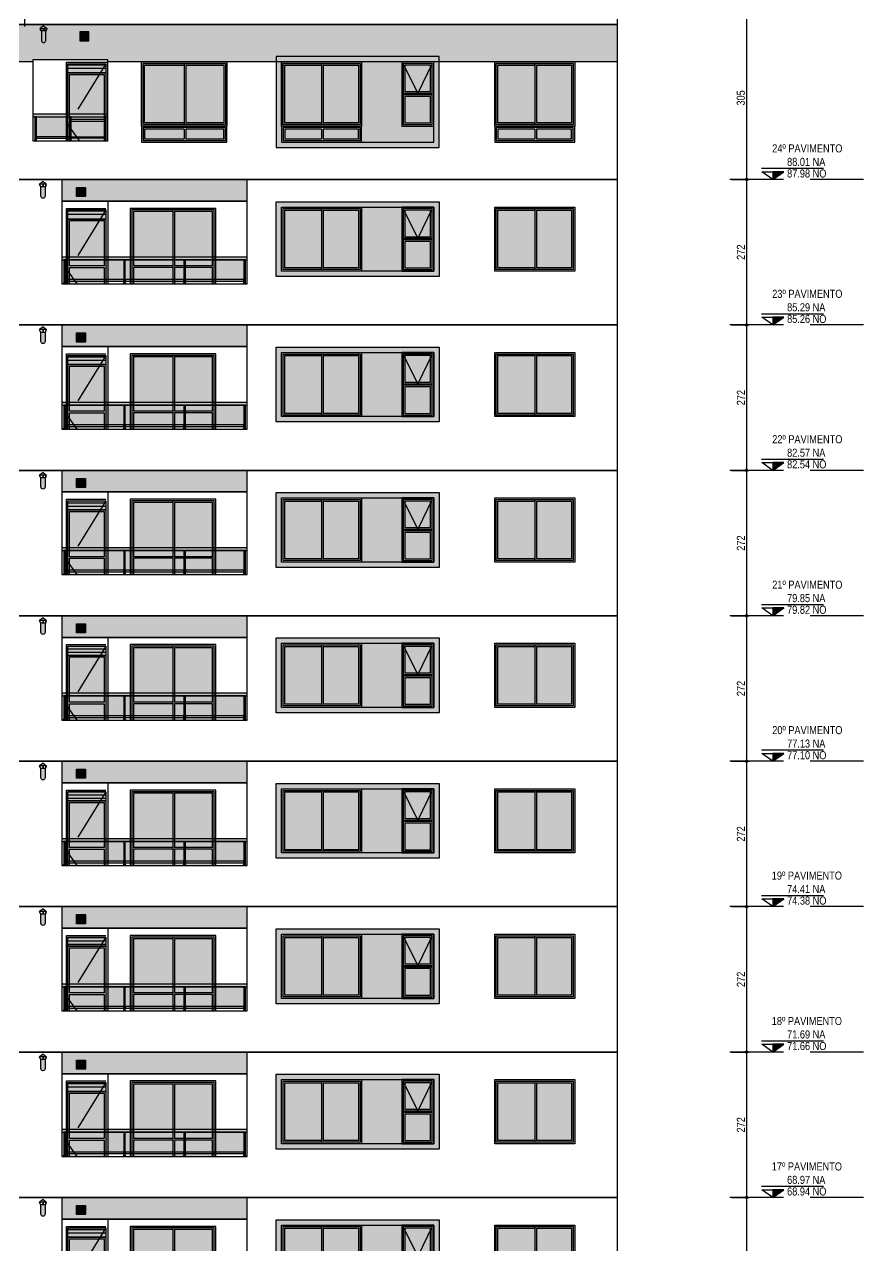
# Model space of a CAD drawing. Header units: metres. Extents: x -9138 to -7768, y 20 to 184.
# Drawn here: x -8290.27 to -8274.56, y 68.04 to 90.88 of the extents above; entities that cross this region are included whole.
import ezdxf
from ezdxf.enums import TextEntityAlignment as Align
from ezdxf.xclip import XClip

# ---------------------------------------------------------------- set-up
doc = ezdxf.new("R2010")
doc.units = ezdxf.units.M
doc.header["$XCLIPFRAME"] = 0
doc.linetypes.add('CTE ELEV$0$DASHEDX2', pattern=[1.5, 1, -0.5])
for name, color, linetype in [('ARQ-DIM EMBASAM', 2, 'Continuous'), ('CTE ELEV$0$ARQ- FRISO', 7, 'Continuous'), ('CTE ELEV$0$ARQ-AUX', 7, 'Continuous'), ('CTE ELEV$0$ARQ-AUX1', 1, 'Continuous'), ('CTE ELEV$0$ARQ-AUX2', 2, 'Continuous'), ('CTE ELEV$0$ARQ-AUX3', 3, 'Continuous'), ('CTE ELEV$0$ARQ-CAX', 1, 'Continuous'), ('CTE ELEV$0$ARQ-DIM', 2, 'Continuous'), ('CTE ELEV$0$ARQ-PRJ', 7, 'CTE ELEV$0$DASHEDX2'), ('CTE ELEV$0$ARQ-SIM', 1, 'Continuous')]:
    doc.layers.add(name, color=color, linetype=linetype)
for name, color, linetype, true_color in [('CTE ELEV$0$COR CASTANHA', 7, 'Continuous', 0x92725d), ('CTE ELEV$0$COR CINZA FECHADO', 7, 'Continuous', 0x56534e), ('CTE ELEV$0$COR-CAIX', 7, 'Continuous', 0x45494e)]:
    doc.layers.add(name, color=color, linetype=linetype, true_color=true_color)
doc.styles.add('CTE ELEV$0$Adesa', font='ARIALN.TTF')
doc.dimstyles.new('CTE ELEV$0$ADESA 1-0050', dxfattribs={"dimtxt": 0.1, "dimasz": 0.1, "dimexe": 0.05, "dimexo": 0.05, "dimgap": 0.03, "dimtad": 1, "dimdec": 1, "dimlfac": 100, "dimzin": 12, "dimtxsty": 'CTE ELEV$0$Adesa', "dimblk": 'CTE ELEV$0$_DotSmall', "dimcen": 1, "dimdle": 0.05, "dimclrd": 1, "dimclre": 1, "dimclrt": 256, "dimazin": 3, "dimtm": 1e-09, "dimtfac": 1, "dimtdec": 1, "dimtmove": 1, "dimatfit": 0, "dimldrblk": 'CTE ELEV$0$_DotSmall', "dimfxl": 0.8, "dimtvp": 2, "dimtolj": 1, "dimtzin": 0, "dimarcsym": 0})

# ---------------------------------------------------------------- blocks, each defined once
blk = doc.blocks.new('CTE ELEV$0$V J 150x120')
at = {"layer": 'CTE ELEV$0$COR-CAIX'}
h = blk.add_hatch(color=256, dxfattribs=at)
h.dxf.hatch_style = 1
h.paths.add_polyline_path([(1.5, 1.2), (0, 1.2), (0, 0), (1.5, 0)])
h = blk.add_hatch(color=254, dxfattribs=at)
h.dxf.hatch_style = 1
h.paths.add_polyline_path([(0.72, 1.14), (0.06, 1.14), (0.06, 0.06), (0.72, 0.06)])
h.paths.add_polyline_path([(0.75, 0.06), (1.44, 0.06), (1.44, 1.14), (0.75, 1.14)])
for points in [[(1.5, 1.2), (0, 1.2), (0, 0), (1.5, 0)], [(1.47, 1.17), (0.03, 1.17), (0.03, 0.03), (1.47, 0.03)]]:
    blk.add_lwpolyline(points, close=True)
for points in [[(0.75, 1.17), (0.75, 0.03)], [(0.72, 1.14), (0.06, 1.14), (0.06, 0.06), (0.72, 0.06)], [(0.72, 1.14), (0.72, 0.06)], [(0.75, 0.06), (1.44, 0.06), (1.44, 1.14), (0.75, 1.14)]]:
    blk.add_lwpolyline(points)
blk = doc.blocks.new('CTE ELEV$0$V J 80x60')
at = {"layer": 'CTE ELEV$0$COR-CAIX'}
h = blk.add_hatch(color=256, dxfattribs=at)
h.dxf.hatch_style = 1
h.paths.add_polyline_path([(0, 1.2), (0.6, 1.2), (0.6, 0), (0, 0)])
h = blk.add_hatch(color=254, dxfattribs=at)
h.dxf.hatch_style = 1
h.paths.add_polyline_path([(0.54, 0.555), (0.06, 0.555), (0.06, 0.06), (0.54, 0.06)])
h.paths.add_polyline_path([(0.06, 1.108), (0.06, 0.645), (0.285, 0.645)], flags=17)
h.paths.add_polyline_path([(0.54, 1.108), (0.54, 1.14), (0.06, 1.14), (0.06, 1.108), (0.285, 0.645), (0.315, 0.645)])
h.paths.add_polyline_path([(0.54, 1.108), (0.315, 0.645), (0.54, 0.645)], flags=17)
at = {"layer": 'CTE ELEV$0$ARQ-CAX', "flags": 128}
for points in [[(0, 1.2), (0.6, 1.2), (0.6, 0), (0, 0)], [(0.03, 1.17), (0.57, 1.17), (0.57, 0.615), (0.03, 0.615)], [(0.03, 1.17), (0.57, 1.17), (0.57, 0.03), (0.03, 0.03)], [(0.06, 1.14), (0.54, 1.14), (0.54, 0.645), (0.06, 0.645)], [(0.03, 0.585), (0.57, 0.585), (0.57, 0.03), (0.03, 0.03)], [(0.06, 0.555), (0.54, 0.555), (0.54, 0.06), (0.06, 0.06)]]:
    blk.add_lwpolyline(points, close=True, dxfattribs=at)
at = {"layer": 'CTE ELEV$0$ARQ-PRJ'}
blk.add_lwpolyline([(0.03, 1.17), (0.3, 0.615), (0.57, 1.17)], dxfattribs=at)
blk = doc.blocks.new('CTE ELEV$0$V P 160x220')
at = {"layer": 'CTE ELEV$0$COR-CAIX'}
h = blk.add_hatch(color=256, dxfattribs=at)
h.dxf.hatch_style = 1
h.paths.add_polyline_path([(0, 2.175), (1.6, 2.175), (1.6, 0), (0, 0)])
h = blk.add_hatch(color=254, dxfattribs=at)
h.dxf.hatch_style = 1
h.paths.add_polyline_path([(0.77, 2.115), (0.06, 2.115), (0.06, 1.1), (0.77, 1.1)])
h.paths.add_polyline_path([(1.54, 2.115), (0.8, 2.115), (0.8, 1.1), (1.54, 1.1)])
h.paths.add_polyline_path([(1.54, 1.07), (0.8, 1.07), (0.8, 0.06), (1.54, 0.06)])
h.paths.add_polyline_path([(0.77, 1.07), (0.06, 1.07), (0.06, 0.06), (0.77, 0.06)])
at = {"layer": 'CTE ELEV$0$ARQ-CAX'}
for p, q in [((0.06, 1.1), (0.77, 1.1)), ((0.06, 1.07), (0.77, 1.07)), ((0.8, 1.1), (1.54, 1.1)), ((0.8, 1.07), (1.54, 1.07))]:
    blk.add_line(p, q, dxfattribs=at)
for points in [[(0, 2.175), (1.6, 2.175), (1.6, 0), (0, 0)], [(0.03, 2.145), (1.57, 2.145), (1.57, 0.03), (0.03, 0.03)]]:
    blk.add_lwpolyline(points, close=True, dxfattribs=at)
for points in [[(0.06, 1.1), (0.06, 2.115), (0.77, 2.115)], [(0.77, 2.115), (0.77, 1.1)], [(0.8, 2.145), (0.8, 0.03)], [(0.8, 2.115), (1.54, 2.115), (1.54, 1.1)], [(0.77, 0.06), (0.06, 0.06), (0.06, 1.07)], [(0.77, 1.07), (0.77, 0.06)], [(1.54, 1.07), (1.54, 0.06), (0.8, 0.06)]]:
    blk.add_lwpolyline(points, dxfattribs=at)
blk = doc.blocks.new('CTE ELEV$0$V P 80x220')
at = {"layer": 'CTE ELEV$0$ARQ-CAX'}
h = blk.add_hatch(dxfattribs=at)
h.set_pattern_fill('LINE', scale=0.02)
h.set_pattern_definition([(0, (0.74004, 2.16916), (0, 0.0635), [])])
h.paths.add_polyline_path([(0.74, 2.145), (0.03, 2.145), (0.03, 2), (0.74, 2)])
h.paths.add_polyline_path([(0.71, 0.2), (0.06, 0.2), (0.06, 0.03), (0.71, 0.03)])
at = {"layer": 'CTE ELEV$0$COR-CAIX'}
h = blk.add_hatch(color=256, dxfattribs=at)
h.dxf.hatch_style = 1
h.paths.add_polyline_path([(0.77, 0), (0.77, 2.175), (0, 2.175), (0, 0)])
h = blk.add_hatch(color=254, dxfattribs=at)
h.dxf.hatch_style = 1
h.paths.add_polyline_path([(0.71, 1.945), (0.154, 1.945), (0.678, 1.1), (0.71, 1.1)])
h.paths.add_polyline_path([(0.154, 1.945), (0.06, 1.945), (0.06, 1.1), (0.678, 1.1)])
h.paths.add_polyline_path([(0.71, 0.958), (0.71, 1.048), (0.697, 1.07), (0.06, 1.07), (0.06, 0.23), (0.193, 0.23)])
h.paths.add_polyline_path([(0.71, 0.958), (0.193, 0.23), (0.71, 0.23)], flags=17)
at = {"layer": 'CTE ELEV$0$ARQ-CAX'}
for points in [[(0.77, 0), (0.77, 2.175), (0, 2.175), (0, 0)], [(0.74, 2.145), (0.03, 2.145), (0.03, 1.975), (0.74, 1.975)]]:
    blk.add_lwpolyline(points, close=True, dxfattribs=at)
for points in [[(0.74, 0), (0.74, 1.975), (0.03, 1.975), (0.03, 0)], [(0.71, 1.1), (0.71, 1.945), (0.06, 1.945), (0.06, 1.1)], [(0.06, 1.1), (0.71, 1.1)], [(0.06, 1.07), (0.06, 0)], [(0.71, 1.07), (0.06, 1.07)], [(0.71, 0), (0.71, 1.07)], [(0.71, 0.23), (0.06, 0.23)], [(0.06, 0.2), (0.71, 0.2)], [(0.06, 0.03), (0.71, 0.03)], [(0, 0), (0.77, 0)]]:
    blk.add_lwpolyline(points, dxfattribs=at)
at = {"layer": 'CTE ELEV$0$ARQ-PRJ'}
blk.add_lwpolyline([(0.03, 2.145), (0.74, 1), (0.03, 0)], dxfattribs=at)
blk = doc.blocks.new('CTE ELEV$0$v grd 3.47')
at = {"layer": 'CTE ELEV$0$COR-CAIX'}
h = blk.add_hatch(color=256, dxfattribs=at)
h.dxf.hatch_style = 1
h.paths.add_polyline_path([(-3.47, 0.45), (0, 0.45), (0, 0.5), (-3.47, 0.5)])
h.paths.add_polyline_path([(-3.405, 0.45), (-3.435, 0.45), (-3.435, 0.01), (-3.405, 0.01)])
h.paths.add_polyline_path([(-2.322, 0.01), (-2.272, 0.01), (-2.272, 0), (-2.322, 0)])
h.paths.add_polyline_path([(-1.198, 0.01), (-1.148, 0.01), (-1.148, 0), (-1.198, 0)])
h.paths.add_polyline_path([(-1.158, 0.08), (-0.065, 0.08), (-0.065, 0.05), (-1.158, 0.05)])
h.paths.add_polyline_path([(-2.282, 0.08), (-1.188, 0.08), (-1.188, 0.05), (-2.282, 0.05)])
h.paths.add_polyline_path([(-1.188, 0.45), (-1.158, 0.45), (-1.158, 0.01), (-1.188, 0.01)])
h.paths.add_polyline_path([(-2.312, 0.45), (-2.282, 0.45), (-2.282, 0.01), (-2.312, 0.01)])
h.paths.add_polyline_path([(-3.405, 0.08), (-2.312, 0.08), (-2.312, 0.05), (-3.405, 0.05)])
h.paths.add_polyline_path([(-3.445, 0.01), (-3.395, 0.01), (-3.395, 0), (-3.445, 0)])
h.paths.add_polyline_path([(-0.075, 0.01), (-0.025, 0.01), (-0.025, 0), (-0.075, 0)])
h.paths.add_polyline_path([(-0.065, 0.45), (-0.035, 0.45), (-0.035, 0.01), (-0.065, 0.01)])
at = {"layer": 'CTE ELEV$0$COR-CAIX', "transparency": 33554610}
h = blk.add_hatch(color=254, dxfattribs=at)
h.dxf.hatch_style = 1
h.paths.add_polyline_path([(-2.312, 0.08), (-2.312, 0.45), (-3.405, 0.45), (-3.405, 0.08)])
h.paths.add_polyline_path([(-1.188, 0.08), (-1.188, 0.45), (-2.282, 0.45), (-2.282, 0.08)])
h.paths.add_polyline_path([(-1.158, 0.08), (-0.065, 0.08), (-0.065, 0.45), (-1.158, 0.45)])
at = {"ltscale": 0.05}
blk.add_lwpolyline([(0, 0.5), (0, 0.45), (-3.47, 0.45), (-3.47, 0.5)], close=True, dxfattribs=at)
for points in [[(-3.435, 0.45), (-3.405, 0.45), (-3.405, 0.01), (-3.435, 0.01)], [(-2.312, 0.45), (-2.282, 0.45), (-2.282, 0.01), (-2.312, 0.01)], [(-1.188, 0.45), (-1.158, 0.45), (-1.158, 0.01), (-1.188, 0.01)], [(-0.065, 0.45), (-0.035, 0.45), (-0.035, 0.01), (-0.065, 0.01)], [(-3.445, 0.01), (-3.395, 0.01), (-3.395, 0), (-3.445, 0)], [(-3.405, 0.08), (-2.312, 0.08), (-2.312, 0.05), (-3.405, 0.05)], [(-2.322, 0.01), (-2.272, 0.01), (-2.272, 0), (-2.322, 0)], [(-2.282, 0.08), (-1.188, 0.08), (-1.188, 0.05), (-2.282, 0.05)], [(-1.198, 0.01), (-1.148, 0.01), (-1.148, 0), (-1.198, 0)], [(-1.158, 0.08), (-0.065, 0.08), (-0.065, 0.05), (-1.158, 0.05)], [(-0.075, 0.01), (-0.025, 0.01), (-0.025, 0), (-0.075, 0)]]:
    blk.add_lwpolyline(points, close=True)
blk.add_lwpolyline([(-3.42, 0.45), (-0.05, 0.45)])
blk = doc.blocks.new('CTE ELEV$0$vp vento kit')
at = {"layer": 'CTE ELEV$0$ARQ-CAX', "transparency": 33554687}
h = blk.add_hatch(dxfattribs=at)
h.set_pattern_fill('LINE', scale=0.01)
h.set_pattern_definition([(0, (8794.04869, -68.72711), (0, 0.03175), [])])
h.paths.add_polyline_path([(-0.16, 0.16), (-0.01, 0.16), (-0.01, 0.01), (-0.16, 0.01)])
at = {"layer": 'CTE ELEV$0$COR-CAIX', "transparency": 33554687}
h = blk.add_hatch(color=256, dxfattribs=at)
h.dxf.hatch_style = 1
h.paths.add_polyline_path([(-0.17, 0.17), (0, 0.17), (0, 0), (-0.17, 0)])
at = {"layer": 'CTE ELEV$0$ARQ-CAX'}
for points in [[(-0.17, 0.17), (0, 0.17), (0, 0), (-0.17, 0)], [(-0.16, 0.16), (-0.01, 0.16), (-0.01, 0.01), (-0.16, 0.01)]]:
    blk.add_lwpolyline(points, close=True, dxfattribs=at)
blk = doc.blocks.new('CTE ELEV$0$V FR CHAPEU CHINES')
at = {"layer": 'CTE ELEV$0$ARQ-AUX'}
h = blk.add_hatch(color=8, dxfattribs=at)
h.dxf.hatch_style = 1
h.paths.add_polyline_path([(-0.01, 0.262), (-0.077, 0.212), (0.057, 0.212)])
h.paths.add_polyline_path([(0.03, 0.167), (-0.05, 0.167), (-0.05, -0.01, 1), (0.03, -0.01)])
h.paths.add_polyline_path([(-0.007, 0.212), (-0.012, 0.212), (-0.012, 0.167), (-0.007, 0.167)])
h.paths.add_polyline_path([(-0.072, 0.212), (-0.077, 0.212), (-0.06, 0.167), (-0.055, 0.167)])
h.paths.add_polyline_path([(0.057, 0.212), (0.052, 0.212), (0.035, 0.167), (0.04, 0.167)])
at = {"layer": 'CTE ELEV$0$ARQ-CAX'}
for p, q in [((0.04, 0.167), (-0.06, 0.167)), ((-0.05, 0.167), (-0.05, -0.01)), ((0.03, -0.01), (0.03, 0.167))]:
    blk.add_line(p, q, dxfattribs=at)
for points in [[(-0.01, 0.262), (-0.077, 0.212)], [(-0.01, 0.262), (0.057, 0.212)], [(-0.06, 0.167), (-0.077, 0.212)], [(-0.055, 0.167), (-0.072, 0.212)], [(0.035, 0.167), (0.052, 0.212)], [(0.04, 0.167), (0.057, 0.212)]]:
    blk.add_lwpolyline(points, dxfattribs=at)
at = {"layer": 'CTE ELEV$0$ARQ-CAX', "elevation": -0.007}
for points in [[(-0.077, 0.212), (0.057, 0.212)], [(-0.012, 0.212), (-0.012, 0.167)], [(-0.007, 0.212), (-0.007, 0.167)]]:
    blk.add_lwpolyline(points, dxfattribs=at)
at = {"layer": 'CTE ELEV$0$ARQ-CAX'}
blk.add_arc((-0.01, -0.01), 0.04, 180, 0, dxfattribs=at)
blk = doc.blocks.new('CTE ELEV$0$elev 3 tipo')
at = {"layer": 'CTE ELEV$0$COR CASTANHA'}
h = blk.add_hatch(color=256, dxfattribs=at)
h.dxf.hatch_style = 1
h.paths.add_polyline_path([(47.76, 2.315), (51.23, 2.315), (51.23, 2.72), (47.76, 2.72)])
at = {"layer": 'CTE ELEV$0$COR CINZA FECHADO'}
h = blk.add_hatch(color=256, dxfattribs=at)
h.dxf.hatch_style = 1
h.paths.add_polyline_path([(54.82, 2.305), (51.77, 2.305), (51.77, 0.905), (54.82, 0.905)])
h.paths.add_polyline_path([(51.87, 1.005), (51.87, 2.205), (53.37, 2.205), (54.72, 2.205), (54.72, 1.005), (54.12, 1.005)], flags=16)
h.paths.add_polyline_path([(53.34, 1.035), (51.9, 1.035), (51.9, 2.175), (53.34, 2.175)], flags=0)
h.paths.add_polyline_path([(53.31, 1.065), (52.65, 1.065), (52.65, 2.145), (53.31, 2.145)], flags=0)
h.paths.add_polyline_path([(54.15, 1.035), (54.15, 1.59), (54.15, 2.175), (54.69, 2.175), (54.69, 1.035)], flags=0)
h.paths.add_polyline_path([(54.18, 1.065), (54.18, 1.56), (54.66, 1.56), (54.66, 1.065)], flags=0)
h.paths.add_polyline_path([(54.15, 1.62), (54.15, 2.175), (54.69, 2.175), (54.69, 1.62)], flags=0)
h.paths.add_polyline_path([(54.18, 1.65), (54.18, 2.145), (54.66, 2.145), (54.66, 1.65), (54.435, 1.65), (54.42, 1.62), (54.406, 1.65)], flags=0)
h.paths.add_polyline_path([(52.62, 1.065), (51.93, 1.065), (51.93, 2.145), (52.62, 2.145)], flags=0)
h = blk.add_hatch(color=256, dxfattribs=at)
h.dxf.hatch_style = 1
h.paths.add_polyline_path([(54.12, 2.205), (53.37, 2.205), (53.37, 1.005), (54.12, 1.005)])
at = {"layer": 'CTE ELEV$0$ARQ- FRISO'}
for points in [[(58.15, 2.72), (0, 2.72)], [(0, 0), (58.15, 0)]]:
    blk.add_lwpolyline(points, dxfattribs=at)
at = {"layer": 'CTE ELEV$0$ARQ-AUX1'}
blk.add_line((48.62, 2.315, 0), (48.62, 0.77, 0), dxfattribs=at)
at = {"layer": 'CTE ELEV$0$ARQ-AUX2'}
blk.add_line((58.15, 2.72), (58.15, 0), dxfattribs=at)
at = {"layer": 'CTE ELEV$0$ARQ-AUX2', "elevation": 0}
blk.add_lwpolyline([(51.23, 2.315), (47.76, 2.315), (47.76, 0.77), (51.23, 0.77)], close=True, dxfattribs=at)
at = {"layer": 'CTE ELEV$0$COR CASTANHA', "elevation": 0}
blk.add_lwpolyline([(47.76, 2.315), (51.23, 2.315), (51.23, 2.72), (47.76, 2.72)], close=True, dxfattribs=at)
at = {"layer": 'CTE ELEV$0$COR CINZA FECHADO', "elevation": 0}
for points in [[(51.77, 2.305), (54.82, 2.305), (54.82, 0.905), (51.77, 0.905)], [(51.87, 2.205), (54.72, 2.205), (54.72, 1.005), (51.87, 1.005)]]:
    blk.add_lwpolyline(points, close=True, dxfattribs=at)
at = {"layer": 'CTE ELEV$0$ARQ-AUX1', "xscale": -1}
blk.add_blockref('CTE ELEV$0$V FR CHAPEU CHINES', (47.398, 2.42, 0), dxfattribs=at)
at = {"layer": 'CTE ELEV$0$ARQ-AUX2', "xscale": -1}
blk.add_blockref('CTE ELEV$0$v grd 3.47', (47.76, 0.77, 0), dxfattribs=at)
at = {"layer": 'CTE ELEV$0$ARQ-CAX'}
blk.add_blockref('CTE ELEV$0$vp vento kit', (48.205, 2.4, 0), dxfattribs=at)
ref = blk.add_blockref('CTE ELEV$0$V P 80x220', (48.615, 0.005, 0), dxfattribs=dict(at, xscale=-1))
XClip(ref).set_block_clipping_path([(0.0299984882, 0.7649479396), (0.841517019, 2.2346292478)])
ref = blk.add_blockref('CTE ELEV$0$V P 160x220', (50.64, 0.005, 0), dxfattribs=dict(at, xscale=-1))
XClip(ref).set_block_clipping_path([(0, 0.7650000488), (1.6, 2.2)])
at = {"layer": 'CTE ELEV$0$ARQ-CAX', "xscale": -1}
for name, p in [('CTE ELEV$0$V J 150x120', (53.37, 1.005, 0)), ('CTE ELEV$0$V J 80x60', (54.72, 1.005, 0)), ('CTE ELEV$0$V J 150x120', (57.36, 1.005, 0))]:
    blk.add_blockref(name, p, dxfattribs=at)
blk = doc.blocks.new('CTE ELEV$0$V BAND INF 150x40')
at = {"layer": 'CTE ELEV$0$COR-CAIX'}
h = blk.add_hatch(color=256, dxfattribs=at)
h.dxf.hatch_style = 1
h.paths.add_polyline_path([(0, 0), (1.5, 0), (1.5, -0.3), (0, -0.3)])
h = blk.add_hatch(color=254, dxfattribs=at)
h.dxf.hatch_style = 1
h.paths.add_polyline_path([(0.72, -0.24), (0.72, -0.06), (0.06, -0.06), (0.06, -0.24)])
h.paths.add_polyline_path([(0.75, -0.24), (1.44, -0.24), (1.44, -0.06), (0.75, -0.06)])
at = {"layer": 'CTE ELEV$0$ARQ-CAX'}
for points in [[(0, 0), (1.5, 0), (1.5, -0.3), (0, -0.3)], [(0.03, -0.03), (1.47, -0.03), (1.47, -0.27), (0.03, -0.27)]]:
    blk.add_lwpolyline(points, close=True, dxfattribs=at)
for points in [[(0.72, -0.24), (0.06, -0.24), (0.06, -0.06), (0.72, -0.06)], [(0.72, -0.06), (0.72, -0.24)], [(0.75, -0.06), (1.44, -0.06), (1.44, -0.24), (0.75, -0.24)], [(0.75, -0.06), (0.75, -0.24)]]:
    blk.add_lwpolyline(points, dxfattribs=at)
blk = doc.blocks.new('CTE ELEV$0$V J 160x120')
at = {"layer": 'CTE ELEV$0$COR-CAIX'}
h = blk.add_hatch(color=256, dxfattribs=at)
h.dxf.hatch_style = 1
h.paths.add_polyline_path([(1.6, 1.2), (0, 1.2), (0, 0), (1.6, 0)])
h = blk.add_hatch(color=254, dxfattribs=at)
h.dxf.hatch_style = 1
h.paths.add_polyline_path([(0.77, 1.14), (0.06, 1.14), (0.06, 0.06), (0.77, 0.06)])
h.paths.add_polyline_path([(1.54, 1.14), (0.8, 1.14), (0.8, 0.06), (1.54, 0.06)])
at = {"layer": 'CTE ELEV$0$ARQ-CAX'}
for points in [[(1.6, 1.2), (0, 1.2), (0, 0), (1.6, 0)], [(1.57, 1.17), (0.03, 1.17), (0.03, 0.03), (1.57, 0.03)]]:
    blk.add_lwpolyline(points, close=True, dxfattribs=at)
for points in [[(0.8, 1.17), (0.8, 0.03)], [(0.77, 1.14), (0.06, 1.14), (0.06, 0.06), (0.77, 0.06)], [(0.77, 1.14), (0.77, 0.06)], [(0.8, 0.06), (1.54, 0.06), (1.54, 1.14), (0.8, 1.14)]]:
    blk.add_lwpolyline(points, dxfattribs=at)
blk = doc.blocks.new('CTE ELEV$0$V BAND INF 160x40')
at = {"layer": 'CTE ELEV$0$COR-CAIX'}
h = blk.add_hatch(color=256, dxfattribs=at)
h.dxf.hatch_style = 1
h.paths.add_polyline_path([(0, 0), (1.6, 0), (1.6, -0.3), (0, -0.3)])
h = blk.add_hatch(color=254, dxfattribs=at)
h.dxf.hatch_style = 1
h.paths.add_polyline_path([(0.77, -0.24), (0.77, -0.06), (0.06, -0.06), (0.06, -0.24)])
h.paths.add_polyline_path([(1.54, -0.24), (1.54, -0.06), (0.8, -0.06), (0.8, -0.24)])
at = {"layer": 'CTE ELEV$0$ARQ-CAX'}
for points in [[(0, 0), (1.6, 0), (1.6, -0.3), (0, -0.3)], [(0.03, -0.03), (1.57, -0.03), (1.57, -0.27), (0.03, -0.27)]]:
    blk.add_lwpolyline(points, close=True, dxfattribs=at)
for points in [[(0.77, -0.24), (0.06, -0.24), (0.06, -0.06), (0.77, -0.06)], [(0.77, -0.06), (0.77, -0.24)], [(0.8, -0.06), (1.54, -0.06), (1.54, -0.24), (0.8, -0.24)], [(0.8, -0.06), (0.8, -0.24)]]:
    blk.add_lwpolyline(points, dxfattribs=at)
blk = doc.blocks.new('CTE ELEV$0$v grd 156')
at = {"layer": 'CTE ELEV$0$COR-CAIX'}
h = blk.add_hatch(color=256, dxfattribs=at)
h.dxf.hatch_style = 1
h.paths.add_polyline_path([(-0.715, 0.08), (-1.335, 0.08), (-1.335, 0.05), (-0.715, 0.05)])
h.paths.add_polyline_path([(-0.725, 0.01), (-0.675, 0.01), (-0.675, 0), (-0.725, 0)])
h.paths.add_polyline_path([(-0.715, 0.45), (-0.685, 0.45), (-0.685, 0.01), (-0.715, 0.01)])
h.paths.add_polyline_path([(-1.375, 0.01), (-1.325, 0.01), (-1.325, 0), (-1.375, 0)])
h.paths.add_polyline_path([(-0.075, 0.01), (-0.025, 0.01), (-0.025, 0), (-0.075, 0)])
h.paths.add_polyline_path([(-0.685, 0.08), (-0.065, 0.08), (-0.065, 0.05), (-0.685, 0.05)])
h.paths.add_polyline_path([(-0.065, 0.45), (-0.035, 0.45), (-0.035, 0.01), (-0.065, 0.01)])
h.paths.add_polyline_path([(-1.365, 0.45), (-1.335, 0.45), (-1.335, 0.01), (-1.365, 0.01)])
h.paths.add_polyline_path([(0, 0.5), (0, 0.45), (-1.4, 0.45), (-1.4, 0.5)])
at = {"layer": 'CTE ELEV$0$COR-CAIX', "transparency": 33554610}
h = blk.add_hatch(color=254, dxfattribs=at)
h.dxf.hatch_style = 1
h.paths.add_polyline_path([(-0.715, 0.08), (-0.715, 0.45), (-1.335, 0.45), (-1.335, 0.08)])
h.paths.add_polyline_path([(-0.685, 0.08), (-0.065, 0.08), (-0.065, 0.45), (-0.685, 0.45)])
at = {"ltscale": 0.05}
blk.add_lwpolyline([(0, 0.5), (0, 0.45), (-1.4, 0.45), (-1.4, 0.5)], close=True, dxfattribs=at)
for points in [[(-1.365, 0.45), (-1.335, 0.45), (-1.335, 0.01), (-1.365, 0.01)], [(-0.715, 0.45), (-0.685, 0.45), (-0.685, 0.01), (-0.715, 0.01)], [(-0.065, 0.45), (-0.035, 0.45), (-0.035, 0.01), (-0.065, 0.01)], [(-1.375, 0.01), (-1.325, 0.01), (-1.325, 0), (-1.375, 0)], [(-0.715, 0.08), (-1.335, 0.08), (-1.335, 0.05), (-0.715, 0.05)], [(-0.725, 0.01), (-0.675, 0.01), (-0.675, 0), (-0.725, 0)], [(-0.685, 0.08), (-0.065, 0.08), (-0.065, 0.05), (-0.685, 0.05)], [(-0.075, 0.01), (-0.025, 0.01), (-0.025, 0), (-0.075, 0)]]:
    blk.add_lwpolyline(points, close=True)
blk = doc.blocks.new('CTE ELEV$0$elev 1 dupl inf')
at = {"layer": 'CTE ELEV$0$COR CINZA FECHADO', "transparency": 33554687}
h = blk.add_hatch(color=256, dxfattribs=at)
h.dxf.hatch_style = 1
h.paths.add_polyline_path([(21.23, 2.9), (0, 2.9), (0, 2.2), (9.53, 2.2), (9.53, 2.235), (10.93, 2.235), (10.93, 2.2), (11.8, 2.2), (11.8, 2.235), (12.85, 2.235), (12.85, 2.2), (21.23, 2.2)])
h = blk.add_hatch(color=256, dxfattribs=at)
h.dxf.hatch_style = 1
h.paths.add_polyline_path([(3.33, 2.3), (6.38, 2.3), (6.38, 0.6), (3.33, 0.6)])
h.paths.add_polyline_path([(3.43, 2.2), (6.28, 2.2), (6.28, 0.7), (3.43, 0.7)], flags=16)
h = blk.add_hatch(color=256, dxfattribs=at)
h.dxf.hatch_style = 1
h.paths.add_polyline_path([(4.78, 2.2), (4.03, 2.2), (4.03, 1), (3.43, 1), (3.43, 0.7), (4.78, 0.7), (4.78, 1)])
at = {"layer": 'CTE ELEV$0$ARQ- FRISO', "elevation": 0}
blk.add_lwpolyline([(0, 2.9), (58.15, 2.9)], dxfattribs=at)
at = {"layer": 'CTE ELEV$0$ARQ- FRISO'}
blk.add_lwpolyline([(58.15, 0), (0, 0)], dxfattribs=at)
at = {"layer": 'CTE ELEV$0$ARQ-AUX2'}
blk.add_line((0, 2.9, 0), (0, 0), dxfattribs=at)
blk.add_line((0, 2.9, 0), (0, 0), dxfattribs=at)
at = {"layer": 'CTE ELEV$0$ARQ-AUX2', "elevation": 0}
blk.add_lwpolyline([(9.53, 2.235), (10.93, 2.235), (10.93, 0.72), (9.53, 0.72)], close=True, dxfattribs=at)
at = {"layer": 'CTE ELEV$0$COR CINZA FECHADO', "elevation": 0}
for points in [[(21.23, 2.9), (0, 2.9), (0, 2.2), (9.53, 2.2), (9.53, 2.235), (10.93, 2.235), (10.93, 2.2), (11.8, 2.2), (11.8, 2.235), (12.85, 2.235), (12.85, 2.2), (21.23, 2.2)], [(3.33, 2.3), (6.38, 2.3), (6.38, 0.6), (3.33, 0.6)], [(3.43, 2.2), (6.28, 2.2), (6.28, 0.7), (3.43, 0.7)]]:
    blk.add_lwpolyline(points, close=True, dxfattribs=at)
at = {"layer": 'CTE ELEV$0$ARQ-AUX'}
ref = blk.add_blockref('CTE ELEV$0$V P 80x220', (9.535, 0.02, 0), dxfattribs=at)
XClip(ref).set_block_clipping_path([(-0.0143908403, 0.6996127676), (0.9455433951, 2.2015560835)])
at = {"layer": 'CTE ELEV$0$ARQ-AUX1', "xscale": -1}
blk.add_blockref('CTE ELEV$0$V FR CHAPEU CHINES', (10.721, 2.61, 0), dxfattribs=at)
at = {"layer": 'CTE ELEV$0$ARQ-AUX2'}
blk.add_blockref('CTE ELEV$0$v grd 156', (10.93, 0.72, 0), dxfattribs=at)
at = {"layer": 'CTE ELEV$0$ARQ-CAX'}
for name, p in [('CTE ELEV$0$vp vento kit', (10.055, 2.59, 0)), ('CTE ELEV$0$V J 150x120', (0.79, 1, 0)), ('CTE ELEV$0$V J 80x60', (3.43, 1, 0)), ('CTE ELEV$0$V J 150x120', (4.78, 1, 0)), ('CTE ELEV$0$V J 160x120', (7.3, 1, 0)), ('CTE ELEV$0$V BAND INF 150x40', (0.79, 1, 0)), ('CTE ELEV$0$V BAND INF 150x40', (4.78, 1, 0)), ('CTE ELEV$0$V BAND INF 160x40', (7.3, 1, 0))]:
    blk.add_blockref(name, p, dxfattribs=at)
blk = doc.blocks.new('CTE ELEV$0$elev 1  dupl sup cob')
at = {"layer": 'CTE ELEV$0$ARQ-AUX2'}
blk.add_line((0, 1.09, 0), (0, 0), dxfattribs=at)
at = {"layer": 'CTE ELEV$0$ARQ-AUX3'}
blk.add_line((11.09, 3.695, 0), (11.09, 0), dxfattribs=at)
blk = doc.blocks.new('CTE ELEV$0$_DotSmall')
at = {"color": 0, "linetype": 'ByBlock', "const_width": 0.5}
blk.add_lwpolyline([(-0.0625, 0, 1), (0.0625, 0, 1)], format="xyb", close=True, dxfattribs=at)
blk = doc.blocks.new('*D644')
at = {"layer": 'CTE ELEV$0$ARQ-DIM', "color": 1, "lineweight": -2, "transparency": 16777216}
for p, q in [((-8276.754, 68.99), (-8276.754, 66.17)), ((-8277.038, 68.94), (-8276.704, 68.94)), ((-8277.038, 66.22), (-8276.704, 66.22))]:
    blk.add_line(p, q, dxfattribs=at)
at = {"layer": 'Defpoints', "color": 0, "transparency": 16777216}
for p in [(-8277.088, 68.94), (-8277.088, 66.22), (-8276.754, 66.22)]:
    blk.add_point(p, dxfattribs=at)
at = {"layer": 'CTE ELEV$0$ARQ-DIM', "color": 1, "lineweight": -2, "transparency": 16777216, "xscale": 0.1, "yscale": 0.1, "zscale": 0.1}
for p, rotation in [((-8276.754, 68.94), 90), ((-8276.754, 66.22), 270)]:
    blk.add_blockref('CTE ELEV$0$_DotSmall', p, dxfattribs=dict(at, rotation=rotation))
at = {"layer": 'CTE ELEV$0$ARQ-DIM', "transparency": 16777216, "insert": (-8276.86, 67.58), "char_height": 0.1, "attachment_point": 5, "rotation": 90, "style": 'CTE ELEV$0$Adesa'}
blk.add_mtext('\\A1;{\\H1.5x;272}', dxfattribs=at)
blk = doc.blocks.new('*U284')
h = blk.add_hatch()
h.set_pattern_fill('ANSI31', color=1, scale=0.00375, style=0)
h.set_pattern_definition([(45, (18.99673, 94.672672), (-0.0084189901, 0.0084189901), [])])
h.paths.add_polyline_path([(0.206, 0.146), (0.001, 0.146), (0, 0)])
at = {"color": 1}
blk.add_line((-0.213, 0.21), (0.95, 0.21), dxfattribs=at)
for points in [[(-0.205, 0.146), (0.001, 0.146), (0, 0), (-0.205, 0.146)], [(0.207, 0.146), (0.001, 0.146), (0, 0), (0.207, 0.146)]]:
    blk.add_lwpolyline(points, close=True, dxfattribs=at)
at = {"color": 1, "style": 'CTE ELEV$0$Adesa'}
blk.add_attdef('PAVIMENTO_001', (-0.02, 0.506), '', height=0.15, dxfattribs=at)
at = {"color": 3, "style": 'CTE ELEV$0$Adesa'}
blk.add_attdef('NA', text='', height=0.15, dxfattribs=at).set_placement((0.267, 0.21), align=Align.BOTTOM_LEFT)
blk.add_attdef('NO', text='', height=0.15, dxfattribs=at).set_placement((0.267, 0.188), align=Align.TOP_LEFT)
blk = doc.blocks.new('*D646')
at = {"layer": 'CTE ELEV$0$ARQ-DIM', "color": 1, "lineweight": -2, "transparency": 16777216}
for p, q in [((-8277.038, 71.66), (-8276.704, 71.66)), ((-8276.754, 71.71), (-8276.754, 68.89)), ((-8277.038, 68.94), (-8276.704, 68.94))]:
    blk.add_line(p, q, dxfattribs=at)
at = {"layer": 'Defpoints', "color": 0, "transparency": 16777216}
for p in [(-8277.088, 71.66), (-8277.088, 68.94), (-8276.754, 68.94)]:
    blk.add_point(p, dxfattribs=at)
at = {"layer": 'CTE ELEV$0$ARQ-DIM', "color": 1, "lineweight": -2, "transparency": 16777216, "xscale": 0.1, "yscale": 0.1, "zscale": 0.1}
for p, rotation in [((-8276.754, 71.66), 90), ((-8276.754, 68.94), 270)]:
    blk.add_blockref('CTE ELEV$0$_DotSmall', p, dxfattribs=dict(at, rotation=rotation))
at = {"layer": 'CTE ELEV$0$ARQ-DIM', "transparency": 16777216, "insert": (-8276.86, 70.3), "char_height": 0.1, "attachment_point": 5, "rotation": 90, "style": 'CTE ELEV$0$Adesa'}
blk.add_mtext('\\A1;{\\H1.5x;272}', dxfattribs=at)
blk = doc.blocks.new('*D647')
at = {"layer": 'CTE ELEV$0$ARQ-DIM', "color": 1, "lineweight": -2, "transparency": 16777216}
for p, q in [((-8277.038, 74.38), (-8276.704, 74.38)), ((-8276.754, 74.43), (-8276.754, 71.61)), ((-8277.038, 71.66), (-8276.704, 71.66))]:
    blk.add_line(p, q, dxfattribs=at)
at = {"layer": 'Defpoints', "color": 0, "transparency": 16777216}
for p in [(-8277.088, 74.38), (-8277.088, 71.66), (-8276.754, 71.66)]:
    blk.add_point(p, dxfattribs=at)
at = {"layer": 'CTE ELEV$0$ARQ-DIM', "color": 1, "lineweight": -2, "transparency": 16777216, "xscale": 0.1, "yscale": 0.1, "zscale": 0.1}
for p, rotation in [((-8276.754, 74.38), 90), ((-8276.754, 71.66), 270)]:
    blk.add_blockref('CTE ELEV$0$_DotSmall', p, dxfattribs=dict(at, rotation=rotation))
at = {"layer": 'CTE ELEV$0$ARQ-DIM', "transparency": 16777216, "insert": (-8276.86, 73.02), "char_height": 0.1, "attachment_point": 5, "rotation": 90, "style": 'CTE ELEV$0$Adesa'}
blk.add_mtext('\\A1;{\\H1.5x;272}', dxfattribs=at)
blk = doc.blocks.new('*D648')
at = {"layer": 'CTE ELEV$0$ARQ-DIM', "color": 1, "lineweight": -2, "transparency": 16777216}
for p, q in [((-8277.038, 77.1), (-8276.704, 77.1)), ((-8276.754, 77.15), (-8276.754, 74.33)), ((-8277.038, 74.38), (-8276.704, 74.38))]:
    blk.add_line(p, q, dxfattribs=at)
at = {"layer": 'Defpoints', "color": 0, "transparency": 16777216}
for p in [(-8277.088, 77.1), (-8277.088, 74.38), (-8276.754, 74.38)]:
    blk.add_point(p, dxfattribs=at)
at = {"layer": 'CTE ELEV$0$ARQ-DIM', "color": 1, "lineweight": -2, "transparency": 16777216, "xscale": 0.1, "yscale": 0.1, "zscale": 0.1}
for p, rotation in [((-8276.754, 77.1), 90), ((-8276.754, 74.38), 270)]:
    blk.add_blockref('CTE ELEV$0$_DotSmall', p, dxfattribs=dict(at, rotation=rotation))
at = {"layer": 'CTE ELEV$0$ARQ-DIM', "transparency": 16777216, "insert": (-8276.86, 75.74), "char_height": 0.1, "attachment_point": 5, "rotation": 90, "style": 'CTE ELEV$0$Adesa'}
blk.add_mtext('\\A1;{\\H1.5x;272}', dxfattribs=at)
blk = doc.blocks.new('*D649')
at = {"layer": 'CTE ELEV$0$ARQ-DIM', "color": 1, "lineweight": -2, "transparency": 16777216}
for p, q in [((-8277.038, 79.82), (-8276.704, 79.82)), ((-8276.754, 79.87), (-8276.754, 77.05)), ((-8277.038, 77.1), (-8276.704, 77.1))]:
    blk.add_line(p, q, dxfattribs=at)
at = {"layer": 'Defpoints', "color": 0, "transparency": 16777216}
for p in [(-8277.088, 79.82), (-8277.088, 77.1), (-8276.754, 77.1)]:
    blk.add_point(p, dxfattribs=at)
at = {"layer": 'CTE ELEV$0$ARQ-DIM', "color": 1, "lineweight": -2, "transparency": 16777216, "xscale": 0.1, "yscale": 0.1, "zscale": 0.1}
for p, rotation in [((-8276.754, 79.82), 90), ((-8276.754, 77.1), 270)]:
    blk.add_blockref('CTE ELEV$0$_DotSmall', p, dxfattribs=dict(at, rotation=rotation))
at = {"layer": 'CTE ELEV$0$ARQ-DIM', "transparency": 16777216, "insert": (-8276.86, 78.46), "char_height": 0.1, "attachment_point": 5, "rotation": 90, "style": 'CTE ELEV$0$Adesa'}
blk.add_mtext('\\A1;{\\H1.5x;272}', dxfattribs=at)
blk = doc.blocks.new('*D650')
at = {"layer": 'CTE ELEV$0$ARQ-DIM', "color": 1, "lineweight": -2, "transparency": 16777216}
for p, q in [((-8277.038, 82.54), (-8276.704, 82.54)), ((-8276.754, 82.59), (-8276.754, 79.77)), ((-8277.038, 79.82), (-8276.704, 79.82))]:
    blk.add_line(p, q, dxfattribs=at)
at = {"layer": 'Defpoints', "color": 0, "transparency": 16777216}
for p in [(-8277.088, 82.54), (-8277.088, 79.82), (-8276.754, 79.82)]:
    blk.add_point(p, dxfattribs=at)
at = {"layer": 'CTE ELEV$0$ARQ-DIM', "color": 1, "lineweight": -2, "transparency": 16777216, "xscale": 0.1, "yscale": 0.1, "zscale": 0.1}
for p, rotation in [((-8276.754, 82.54), 90), ((-8276.754, 79.82), 270)]:
    blk.add_blockref('CTE ELEV$0$_DotSmall', p, dxfattribs=dict(at, rotation=rotation))
at = {"layer": 'CTE ELEV$0$ARQ-DIM', "transparency": 16777216, "insert": (-8276.86, 81.18), "char_height": 0.1, "attachment_point": 5, "rotation": 90, "style": 'CTE ELEV$0$Adesa'}
blk.add_mtext('\\A1;{\\H1.5x;272}', dxfattribs=at)
blk = doc.blocks.new('*D651')
at = {"layer": 'CTE ELEV$0$ARQ-DIM', "color": 1, "lineweight": -2, "transparency": 16777216}
for p, q in [((-8277.038, 85.26), (-8276.704, 85.26)), ((-8276.754, 85.31), (-8276.754, 82.49)), ((-8277.038, 82.54), (-8276.704, 82.54))]:
    blk.add_line(p, q, dxfattribs=at)
at = {"layer": 'Defpoints', "color": 0, "transparency": 16777216}
for p in [(-8277.088, 85.26), (-8277.088, 82.54), (-8276.754, 82.54)]:
    blk.add_point(p, dxfattribs=at)
at = {"layer": 'CTE ELEV$0$ARQ-DIM', "color": 1, "lineweight": -2, "transparency": 16777216, "xscale": 0.1, "yscale": 0.1, "zscale": 0.1}
for p, rotation in [((-8276.754, 85.26), 90), ((-8276.754, 82.54), 270)]:
    blk.add_blockref('CTE ELEV$0$_DotSmall', p, dxfattribs=dict(at, rotation=rotation))
at = {"layer": 'CTE ELEV$0$ARQ-DIM', "transparency": 16777216, "insert": (-8276.86, 83.9), "char_height": 0.1, "attachment_point": 5, "rotation": 90, "style": 'CTE ELEV$0$Adesa'}
blk.add_mtext('\\A1;{\\H1.5x;272}', dxfattribs=at)
blk = doc.blocks.new('*D652')
at = {"layer": 'CTE ELEV$0$ARQ-DIM', "color": 1, "lineweight": -2, "transparency": 16777216}
for p, q in [((-8277.038, 87.98), (-8276.704, 87.98)), ((-8276.754, 88.03), (-8276.754, 85.21)), ((-8277.038, 85.26), (-8276.704, 85.26))]:
    blk.add_line(p, q, dxfattribs=at)
at = {"layer": 'Defpoints', "color": 0, "transparency": 16777216}
for p in [(-8277.088, 87.98), (-8277.088, 85.26), (-8276.754, 85.26)]:
    blk.add_point(p, dxfattribs=at)
at = {"layer": 'CTE ELEV$0$ARQ-DIM', "color": 1, "lineweight": -2, "transparency": 16777216, "xscale": 0.1, "yscale": 0.1, "zscale": 0.1}
for p, rotation in [((-8276.754, 87.98), 90), ((-8276.754, 85.26), 270)]:
    blk.add_blockref('CTE ELEV$0$_DotSmall', p, dxfattribs=dict(at, rotation=rotation))
at = {"layer": 'CTE ELEV$0$ARQ-DIM', "transparency": 16777216, "insert": (-8276.86, 86.62), "char_height": 0.1, "attachment_point": 5, "rotation": 90, "style": 'CTE ELEV$0$Adesa'}
blk.add_mtext('\\A1;{\\H1.5x;272}', dxfattribs=at)
blk = doc.blocks.new('*D653')
at = {"layer": 'CTE ELEV$0$ARQ-DIM', "color": 1, "lineweight": -2, "transparency": 16777216}
for p, q in [((-8277.038, 91.03), (-8276.704, 91.03)), ((-8276.754, 91.08), (-8276.754, 87.93)), ((-8277.038, 87.98), (-8276.704, 87.98))]:
    blk.add_line(p, q, dxfattribs=at)
at = {"layer": 'Defpoints', "color": 0, "transparency": 16777216}
for p in [(-8277.088, 91.03, 0), (-8277.088, 87.98), (-8276.754, 87.98)]:
    blk.add_point(p, dxfattribs=at)
at = {"layer": 'CTE ELEV$0$ARQ-DIM', "color": 1, "lineweight": -2, "transparency": 16777216, "xscale": 0.1, "yscale": 0.1, "zscale": 0.1}
for p, rotation in [((-8276.754, 91.03), 90), ((-8276.754, 87.98), 270)]:
    blk.add_blockref('CTE ELEV$0$_DotSmall', p, dxfattribs=dict(at, rotation=rotation))
at = {"layer": 'CTE ELEV$0$ARQ-DIM', "transparency": 16777216, "insert": (-8276.861, 89.505), "char_height": 0.1, "attachment_point": 5, "rotation": 90, "style": 'CTE ELEV$0$Adesa'}
blk.add_mtext('\\A1;{\\H1.5x;305}', dxfattribs=at)
blk = doc.blocks.new('CTE ELEV')
at = {"layer": 'CTE ELEV$0$ARQ-PRJ'}
for p, q in [((-8274.5635, 87.98, 0), (-8277.0881, 87.98, 0)), ((-8274.5635, 85.26, 0), (-8277.0881, 85.26, 0)), ((-8274.5635, 82.54, 0), (-8277.0881, 82.54, 0)), ((-8274.5635, 79.82, 0), (-8277.0881, 79.82, 0)), ((-8274.5635, 77.1, 0), (-8277.0881, 77.1, 0)), ((-8274.5635, 74.38, 0), (-8277.0881, 74.38, 0)), ((-8274.5635, 71.66, 0), (-8277.0881, 71.66, 0)), ((-8274.5635, 68.94, 0), (-8277.0881, 68.94, 0))]:
    blk.add_line(p, q, dxfattribs=at)
at = {"xscale": -1}
for name, p in [('CTE ELEV$0$elev 1  dupl sup cob', (-8279.1763, 90.84, 0)), ('CTE ELEV$0$elev 1 dupl inf', (-8279.1763, 87.98, 0))]:
    blk.add_blockref(name, p, dxfattribs=at)
for p in [(-8337.3262, 85.26, 0), (-8337.3262, 82.54, 0), (-8337.3262, 79.82, 0), (-8337.3262, 77.1, 0), (-8337.3262, 74.38, 0), (-8337.3262, 71.66, 0), (-8337.3262, 68.94, 0), (-8337.3262, 66.22, 0)]:
    blk.add_blockref('CTE ELEV$0$elev 3 tipo', p)
at = {"layer": 'CTE ELEV$0$ARQ-SIM', "color": 1}
ref = blk.add_blockref('*U284', (-8276.2617, 87.98, 0), dxfattribs=at)
ref.add_attrib('PAVIMENTO_001', '24º PAVIMENTO', (-8276.2732, 88.4864, 0), dxfattribs={"layer": '0', "color": 1, "height": 0.15, "style": 'CTE ELEV$0$Adesa'})
ref.add_attrib('NA', '88.01 NA', dxfattribs={"layer": '0', "color": 3, "height": 0.15, "style": 'CTE ELEV$0$Adesa'}).set_placement((-8275.9948, 88.1896, 0), align=Align.BOTTOM_LEFT)
ref.add_attrib('NO', '87.98 NO', dxfattribs={"layer": '0', "color": 3, "height": 0.15, "style": 'CTE ELEV$0$Adesa'}).set_placement((-8275.9948, 88.1675, 0), align=Align.TOP_LEFT)
ref = blk.add_blockref('*U284', (-8276.2617, 85.26, 0), dxfattribs=at)
ref.add_attrib('PAVIMENTO_001', '23º PAVIMENTO', (-8276.2732, 85.7664, 0), dxfattribs={"layer": '0', "color": 1, "height": 0.15, "style": 'CTE ELEV$0$Adesa'})
ref.add_attrib('NA', '85.29 NA', dxfattribs={"layer": '0', "color": 3, "height": 0.15, "style": 'CTE ELEV$0$Adesa'}).set_placement((-8275.9948, 85.4696, 0), align=Align.BOTTOM_LEFT)
ref.add_attrib('NO', '85.26 NO', dxfattribs={"layer": '0', "color": 3, "height": 0.15, "style": 'CTE ELEV$0$Adesa'}).set_placement((-8275.9948, 85.4475, 0), align=Align.TOP_LEFT)
ref = blk.add_blockref('*U284', (-8276.2617, 82.54, 0), dxfattribs=at)
ref.add_attrib('PAVIMENTO_001', '22º PAVIMENTO', (-8276.2732, 83.0464, 0), dxfattribs={"layer": '0', "color": 1, "height": 0.15, "style": 'CTE ELEV$0$Adesa'})
ref.add_attrib('NA', '82.57 NA', dxfattribs={"layer": '0', "color": 3, "height": 0.15, "style": 'CTE ELEV$0$Adesa'}).set_placement((-8275.9948, 82.7496, 0), align=Align.BOTTOM_LEFT)
ref.add_attrib('NO', '82.54 NO', dxfattribs={"layer": '0', "color": 3, "height": 0.15, "style": 'CTE ELEV$0$Adesa'}).set_placement((-8275.9948, 82.7275, 0), align=Align.TOP_LEFT)
ref = blk.add_blockref('*U284', (-8276.2617, 79.82, 0), dxfattribs=at)
ref.add_attrib('PAVIMENTO_001', '21º PAVIMENTO', (-8276.2732, 80.3264, 0), dxfattribs={"layer": '0', "color": 1, "height": 0.15, "style": 'CTE ELEV$0$Adesa'})
ref.add_attrib('NA', '79.85 NA', dxfattribs={"layer": '0', "color": 3, "height": 0.15, "style": 'CTE ELEV$0$Adesa'}).set_placement((-8275.9948, 80.0296, 0), align=Align.BOTTOM_LEFT)
ref.add_attrib('NO', '79.82 NO', dxfattribs={"layer": '0', "color": 3, "height": 0.15, "style": 'CTE ELEV$0$Adesa'}).set_placement((-8275.9948, 80.0075, 0), align=Align.TOP_LEFT)
ref = blk.add_blockref('*U284', (-8276.2617, 77.1, 0), dxfattribs=at)
ref.add_attrib('PAVIMENTO_001', '20º PAVIMENTO', (-8276.2732, 77.6064, 0), dxfattribs={"layer": '0', "color": 1, "height": 0.15, "style": 'CTE ELEV$0$Adesa'})
ref.add_attrib('NA', '77.13 NA', dxfattribs={"layer": '0', "color": 3, "height": 0.15, "style": 'CTE ELEV$0$Adesa'}).set_placement((-8275.9948, 77.3096, 0), align=Align.BOTTOM_LEFT)
ref.add_attrib('NO', '77.10 NO', dxfattribs={"layer": '0', "color": 3, "height": 0.15, "style": 'CTE ELEV$0$Adesa'}).set_placement((-8275.9948, 77.2875, 0), align=Align.TOP_LEFT)
for p, values in [((-8276.2617, 74.38, 0), {'PAVIMENTO_001': '19º PAVIMENTO', 'NA': '74.41 NA', 'NO': '74.38 NO'}), ((-8276.2617, 71.66, 0), {'PAVIMENTO_001': '18º PAVIMENTO', 'NA': '71.69 NA', 'NO': '71.66 NO'}), ((-8276.2617, 68.94, 0), {'PAVIMENTO_001': '17º PAVIMENTO', 'NA': '68.97 NA', 'NO': '68.94 NO'})]:
    blk.add_blockref('*U284', p, dxfattribs=at).add_auto_attribs(values)
at = {"layer": 'CTE ELEV$0$ARQ-DIM'}
for base, p1, p2, picture, middle in [((-8276.7542, 87.98, 0), (-8277.0881, 91.03, 0), (-8277.0881, 87.98, 0), '*D653', (-8276.8608, 89.505, 0)), ((-8276.7542, 85.26, 0), (-8277.0881, 87.98, 0), (-8277.0881, 85.26, 0), '*D652', (-8276.8595, 86.62, 0)), ((-8276.7542, 82.54, 0), (-8277.0881, 85.26, 0), (-8277.0881, 82.54, 0), '*D651', (-8276.8595, 83.9, 0)), ((-8276.7542, 79.82, 0), (-8277.0881, 82.54, 0), (-8277.0881, 79.82, 0), '*D650', (-8276.8595, 81.18, 0)), ((-8276.7542, 77.1, 0), (-8277.0881, 79.82, 0), (-8277.0881, 77.1, 0), '*D649', (-8276.8595, 78.46, 0)), ((-8276.7542, 74.38, 0), (-8277.0881, 77.1, 0), (-8277.0881, 74.38, 0), '*D648', (-8276.8595, 75.74, 0)), ((-8276.7542, 71.66, 0), (-8277.0881, 74.38, 0), (-8277.0881, 71.66, 0), '*D647', (-8276.8595, 73.02, 0)), ((-8276.7542, 68.94, 0), (-8277.0881, 71.66, 0), (-8277.0881, 68.94, 0), '*D646', (-8276.8595, 70.3, 0)), ((-8276.7542, 66.22, 0), (-8277.0881, 68.94, 0), (-8277.0881, 66.22, 0), '*D644', (-8276.8595, 67.58, 0))]:
    dim = blk.add_linear_dim(base=base, p1=p1, p2=p2, angle=90, text='{\\H1.5x;<>}', dimstyle='CTE ELEV$0$ADESA 1-0050', dxfattribs=at)
    dim.commit()
    dim.dimension.update_dxf_attribs({"geometry": picture, "text_midpoint": middle})

msp = doc.modelspace()

# ---------------------------------------------------------------- block references
at = {"layer": 'ARQ-DIM EMBASAM'}
msp.add_blockref('CTE ELEV', (0, 0), dxfattribs=at)

doc.saveas('drawing.dxf')
